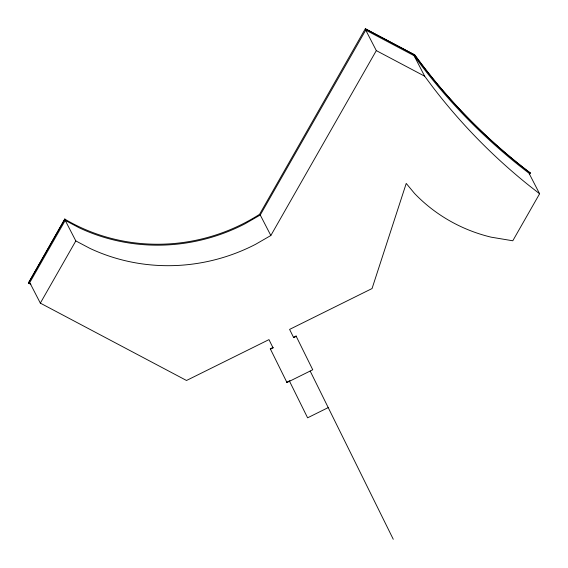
<?xml version="1.0" encoding="UTF-8"?>
<svg xmlns="http://www.w3.org/2000/svg" width="568" height="568" viewBox="0 0 568 568"><rect width="100%" height="100%" fill="white"/><g stroke="black" fill="none" stroke-linecap="round" stroke-linejoin="round"><path stroke-width="0.85" d="M28.45 283.006L64.823 219.049L28.45 283.006L30.807 284.248M293.663 337.64L293.493 337.314L296.07 336.036L296.24 336.37L293.663 337.64L289.595 329.404L372.054 288.544L406.234 183.429L414.576 193.489A162.64 157.166 -27.3 0 0 491.128 237.161L512.783 240.782L539.6 193.766L529.014 173.254L518.705 165.21A604.608 584.28 -27.3 0 1 422.209 66.584L414.086 55.692L365.728 30.097L260.25 215.002L245.064 223.764A185.438 179.204 -27.3 0 1 79.314 227.86L65.235 220.412L29.749 282.615L40.335 303.127L186.51 380.482L268.969 339.621L273.038 347.864L270.46 349.135L270.297 348.809L272.874 347.531M40.335 303.127L75.821 240.924L65.235 220.412M529.362 174.539L530.185 172.899A603.649 583.357 -27.3 0 1 414.683 54.862L365.316 28.734L259.555 214.335A184.479 178.274 -27.3 0 1 64.873 219.156M75.821 240.924L89.9 248.372A185.438 179.204 -27.3 0 0 255.65 244.275L270.837 235.514L376.314 50.609L365.728 30.097M529.312 174.433L530.185 172.899M289.914 380.659L286.79 382.207L286.961 382.534L312.741 369.761L296.07 336.036M328.219 407.597L307.6 417.814L289.538 381.256M365.366 28.833L414.739 54.961A603.649 583.357 -27.3 0 0 530.235 173.006M376.314 50.609L424.672 76.204L432.795 87.096A604.608 584.28 -27.3 0 0 529.298 185.722L539.6 193.766M28.4 282.899L30.75 284.149M414.086 55.692L424.672 76.204M260.25 215.002L270.837 235.514M272.704 347.204L273.038 347.864M310.163 371.039L393.269 539.266M270.297 348.809L286.961 382.534"/></g></svg>
